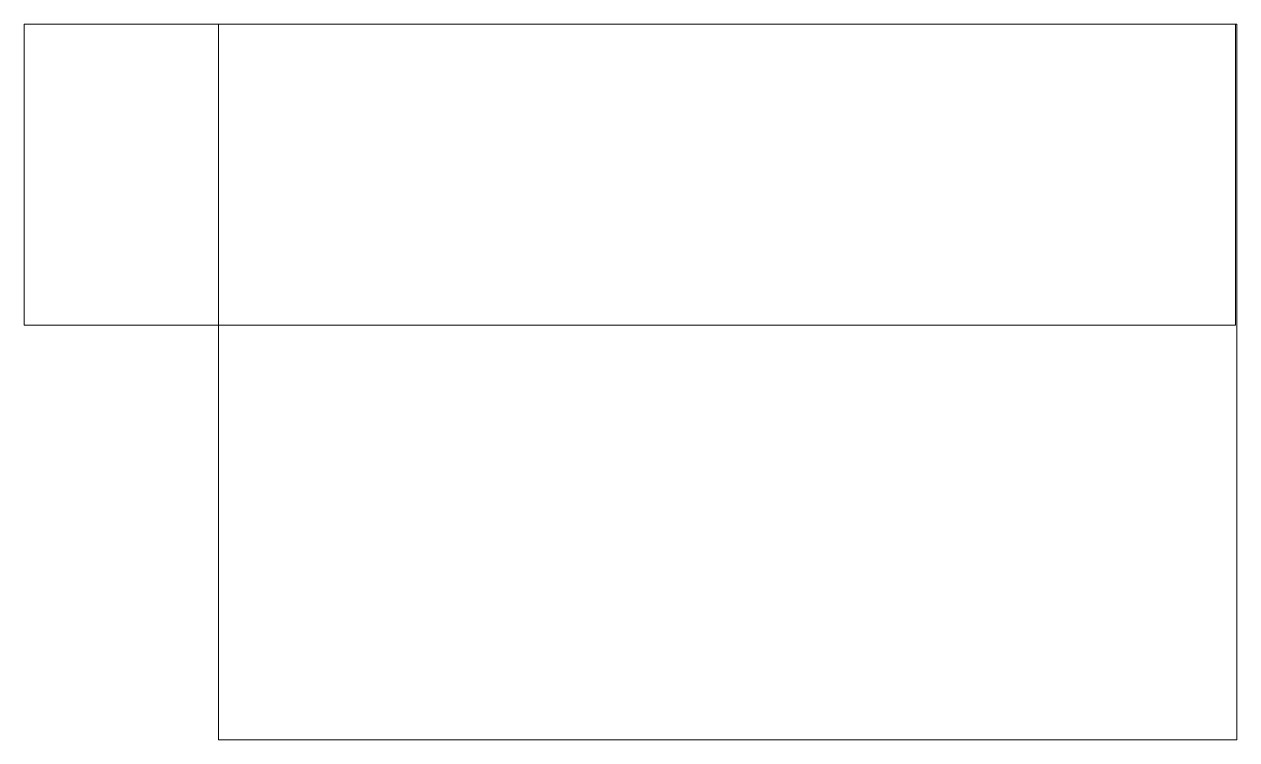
# Paper-space layout 'Layout2' of a CAD drawing. Header units: millimetres. Extents: x 563 to 1054, y 471 to 761.
import ezdxf

# ---------------------------------------------------------------- set-up
doc = ezdxf.new("R2010")
doc.units = ezdxf.units.MM
doc.header["$MEASUREMENT"] = 0
doc.layers.get('Defpoints').update_dxf_attribs({"color": 210, "lineweight": 0})

psp = doc.layouts.new('Layout2')

# ---------------------------------------------------------------- linework, layer by layer
at = {"layer": 'Defpoints', "ltscale": 10}
psp.add_lwpolyline([(641.4, 760.99), (1053.79, 760.99), (1053.79, 471.06), (641.4, 471.06)], close=True, dxfattribs=at)

# ---------------------------------------------------------------- viewports
psp.add_viewport(center=(807.96, 700.05), size=(490.56, 121.8765), view_center_point=(51413.789, -15017.482), view_height=609.38263, dxfattribs=at)

doc.saveas('drawing.dxf')
